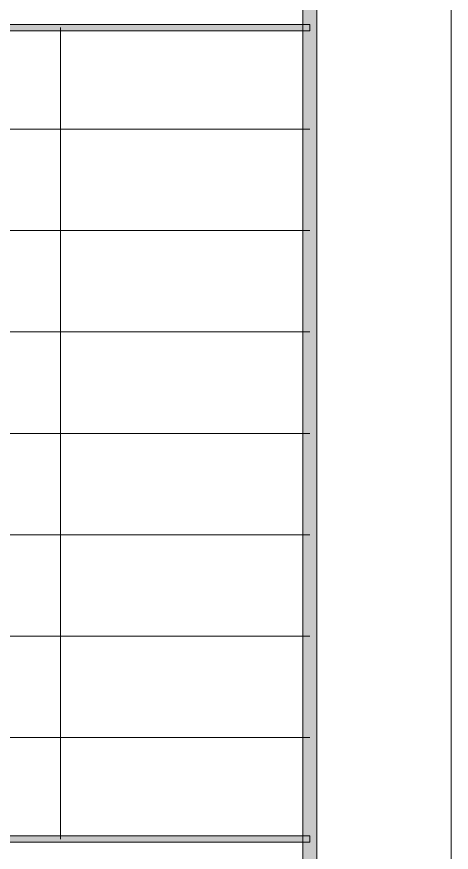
# Model space of a CAD drawing. Header units: millimetres. Extents: x 210 to 63265, y -7201 to 22496.
# Drawn here: x 61728 to 63265, y -1724 to 1229 of the extents above; entities that cross this region are included whole.
import ezdxf

# ---------------------------------------------------------------- set-up
doc = ezdxf.new("R2010")
doc.units = ezdxf.units.MM

msp = doc.modelspace()

# ---------------------------------------------------------------- hatches: boundary and pattern name
h = msp.add_hatch(color=0)
h.dxf.hatch_style = 2
h.paths.add_polyline_path([(62790.1, -6726.4), (62740, -6676.5), (62740, 21971.2), (62790.1, 22021.1)])
h = msp.add_hatch(color=0)
h.dxf.hatch_style = 2
h.paths.add_polyline_path([(60263.2, 1179.8), (60263.2, 1201.5), (62765, 1201.5), (62765, 1179.8)])
h = msp.add_hatch(color=0)
h.dxf.hatch_style = 2
h.paths.add_polyline_path([(60263.2, -1687.8), (60263.2, -1666.4), (62765, -1666.4), (62765, -1687.8)])

# ---------------------------------------------------------------- linework, layer by layer
at = {"color": 0, "lineweight": 0}
for points in [[(21218.6, -7201.3), (21218.6, 22496), (63265, 22496), (63265, -7201.3)], [(62790.1, -6726.4), (62740, -6676.5), (62740, 21971.2), (62790.1, 22021.1)], [(60263.2, 1179.8), (60263.2, 1201.5), (62765, 1201.5), (62765, 1179.8)], [(60263.2, -1687.8), (60263.2, -1666.4), (62765, -1666.4), (62765, -1687.8)]]:
    msp.add_lwpolyline(points, close=True, dxfattribs=at)
for points in [[(61883.4, -1677.1), (61883.4, 1190.7)], [(60263.2, 832.2), (62765, 832.2)], [(61002.4, 473.7), (62765, 473.7)], [(61002.4, 115.2), (62765, 115.2)], [(60263.2, -243.3), (62765, -243.3)], [(60263.2, -601.6), (62765, -601.6)], [(61002.4, -960.1), (62765, -960.1)], [(60263.2, -1318.6), (62765, -1318.6)]]:
    msp.add_lwpolyline(points, dxfattribs=at)

doc.saveas('drawing.dxf')
